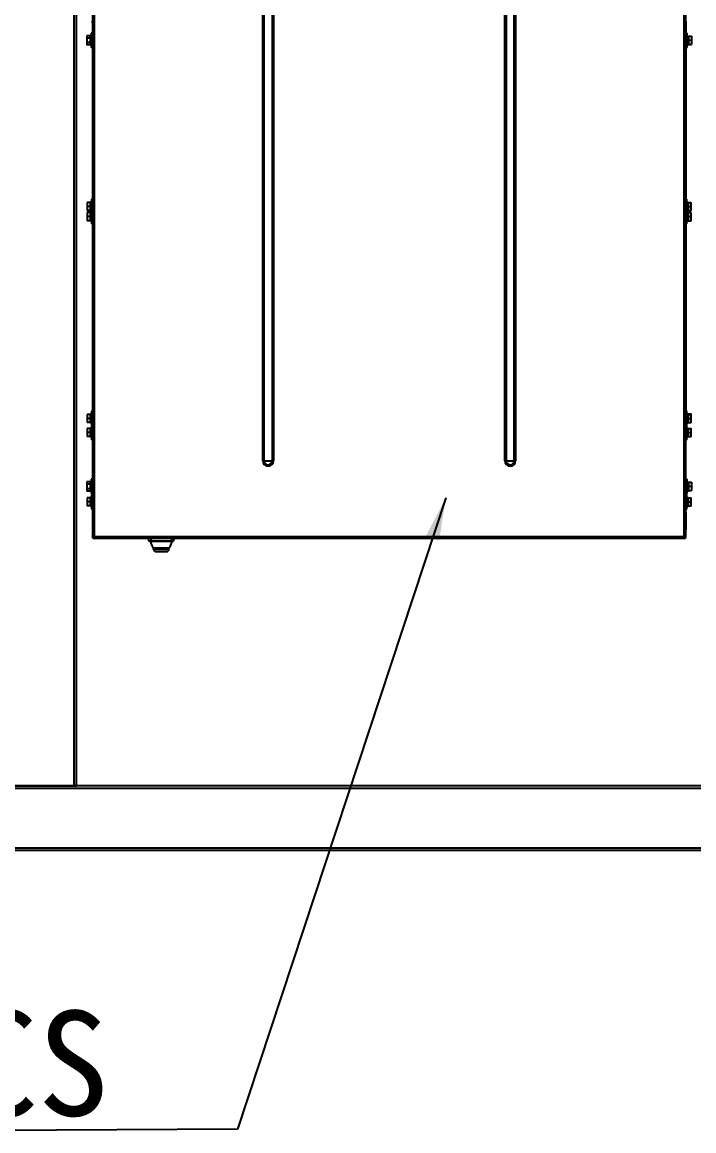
# Model space of a CAD drawing. Header units: millimetres. Extents: x 32496 to 166256, y 3504 to 23939.
# Drawn here: x 47864 to 48697, y 19385 to 20758 of the extents above; entities that cross this region are included whole.
import ezdxf

# ---------------------------------------------------------------- set-up
doc = ezdxf.new("R2010")
doc.units = ezdxf.units.MM
doc.layers.get('0').update_dxf_attribs({"lineweight": 35})
for name, color, linetype in [('2401-01144-S-M6-16HWM_1_0', 7, 'Continuous'), ('4215-19366_1_1_0', 7, 'Continuous'), ('4215-19374_1_1_0', 7, 'Continuous'), ('4215-23304_2_1_1_0', 7, 'Continuous'), ('FG-S100X100-2232_0', 7, 'Continuous'), ('PRT0001_1_1_1_1_1_1_0', 7, 'Continuous'), ('PRT0007_1_1_1_1_1_1_0', 7, 'Continuous'), ('PRT0023_1_1_1_1_1_1_0', 7, 'Continuous'), ('S04S0230_0', 7, 'Continuous')]:
    doc.layers.add(name, color=color, linetype=linetype)
doc.layers.add('标注', color=5, linetype='Continuous', lineweight=18)
doc.styles.add('txtstyle_200', font='')
doc.styles.add('仿宋', font='simfang.ttf', dxfattribs={"width": 0.8})
doc.styles.get('txtstyle_200').set_extended_font_data('宋体')
doc.dimstyles.new('12倍', dxfattribs={"dimscale": 21, "dimtxt": 3.5, "dimasz": 2.5, "dimexe": 1.5, "dimexo": 0, "dimgap": 1, "dimtad": 1, "dimtoh": 1, "dimdsep": 46, "dimtxsty": '仿宋', "dimcen": 2.5, "dimdle": 5, "dimclrd": 4, "dimclre": 4, "dimclrt": 3, "dimadec": 0, "dimazin": 0, "dimtfac": 1, "dimtmove": 0, "dimatfit": 3, "dimfxl": 1, "dimtolj": 1, "dimarcsym": 0})

msp = doc.modelspace()

# ---------------------------------------------------------------- linework, layer by layer
at = {"layer": '2401-01144-S-M6-16HWM_1_0', "color": 7, "linetype": 'Continuous'}
for p, q in [((47951.94, 20758.388), (47950.34, 20758.388)), ((48686.34, 20758.388), (48687.94, 20758.388)), ((47944.44, 20741.362), (47944.739, 20741.661)), ((47944.44, 20741.362), (47944.44, 20730.415)), ((47944.739, 20741.661), (47944.74, 20741.662)), ((47948.14, 20741.662), (47944.74, 20741.662)), ((47948.14, 20738.774), (47944.74, 20738.774)), ((47948.14, 20733.001), (47944.74, 20733.001)), ((47948.44, 20741.362), (47948.14, 20741.662)), ((47948.44, 20741.362), (47948.44, 20730.415)), ((47950.04, 20741.238), (47948.44, 20741.238)), ((47951.64, 20744.888), (47950.04, 20744.888)), ((47950.04, 20744.888), (47950.04, 20726.888)), ((48686.64, 20744.888), (48688.24, 20744.888)), ((48688.24, 20726.888), (48688.24, 20744.888)), ((48688.24, 20741.238), (48689.84, 20741.238)), ((48689.84, 20741.238), (48689.84, 20730.538)), ((48690.14, 20740.929), (48693.54, 20740.929)), ((48690.14, 20735.972), (48693.54, 20735.972)), ((48693.84, 20740.92), (48693.84, 20730.856)), ((47944.44, 20730.415), (47944.74, 20730.115)), ((47948.14, 20730.115), (47944.74, 20730.115)), ((47948.44, 20730.415), (47948.14, 20730.115)), ((47950.04, 20730.538), (47948.44, 20730.538)), ((47951.64, 20726.888), (47950.04, 20726.888)), ((48686.64, 20726.888), (48688.24, 20726.888)), ((48688.24, 20730.538), (48689.84, 20730.538)), ((48690.14, 20730.93), (48693.54, 20730.93)), ((48690.14, 20730.847), (48693.54, 20730.847)), ((47951.94, 20538.888), (47950.34, 20538.888)), ((47950.34, 20538.888), (47950.34, 20526.388)), ((48686.34, 20538.888), (48687.94, 20538.888)), ((48687.94, 20526.388), (48687.94, 20538.888)), ((47944.74, 20534.908), (47944.74, 20524.869)), ((47948.44, 20534.914), (47945.04, 20534.914)), ((47948.44, 20529.939), (47945.04, 20529.939)), ((47950.34, 20535.238), (47948.74, 20535.238)), ((47948.74, 20535.238), (47948.74, 20524.538)), ((47951.94, 20526.388), (47950.34, 20526.388)), ((47950.34, 20526.388), (47950.34, 20508.388)), ((48686.34, 20526.388), (48687.94, 20526.388)), ((48687.94, 20535.238), (48689.54, 20535.238)), ((48687.94, 20508.388), (48687.94, 20526.388)), ((48689.54, 20535.238), (48689.54, 20524.538)), ((48689.54, 20534.888), (48693.54, 20534.888)), ((48689.84, 20529.888), (48693.24, 20529.888)), ((48693.54, 20524.888), (48693.54, 20534.888)), ((47944.74, 20522.408), (47944.74, 20512.369)), ((47948.44, 20524.914), (47945.04, 20524.914)), ((47948.44, 20524.863), (47945.04, 20524.863)), ((47948.44, 20522.414), (47945.04, 20522.414)), ((47948.44, 20517.439), (47945.04, 20517.439)), ((47948.44, 20512.414), (47945.04, 20512.414)), ((47948.44, 20512.363), (47945.04, 20512.363)), ((47950.34, 20524.538), (47948.74, 20524.538)), ((47950.34, 20522.738), (47948.74, 20522.738)), ((47948.74, 20522.738), (47948.74, 20512.038)), ((47950.34, 20512.038), (47948.74, 20512.038)), ((48687.94, 20524.538), (48689.54, 20524.538)), ((48687.94, 20522.738), (48689.54, 20522.738)), ((48687.94, 20512.038), (48689.54, 20512.038)), ((48689.54, 20524.888), (48693.54, 20524.888)), ((48689.54, 20522.738), (48689.54, 20512.038)), ((48689.54, 20522.388), (48693.54, 20522.388)), ((48689.54, 20512.388), (48693.54, 20512.388)), ((48689.84, 20517.388), (48693.24, 20517.388)), ((48693.54, 20512.388), (48693.54, 20522.388)), ((47951.94, 20508.388), (47950.34, 20508.388)), ((48686.34, 20508.388), (48687.94, 20508.388)), ((47944.74, 20272.408), (47944.74, 20262.369)), ((47948.44, 20272.414), (47945.04, 20272.414)), ((47948.44, 20267.439), (47945.04, 20267.439)), ((47950.34, 20272.738), (47948.74, 20272.738)), ((47948.74, 20272.738), (47948.74, 20262.038)), ((47951.94, 20276.388), (47950.34, 20276.388)), ((47950.34, 20276.388), (47950.34, 20258.388)), ((48686.34, 20276.888), (48687.94, 20276.888)), ((48686.34, 20276.388), (48687.94, 20276.388)), ((48687.94, 20276.388), (48687.94, 20276.888)), ((48687.94, 20258.388), (48687.94, 20276.388)), ((48687.94, 20273.238), (48689.54, 20273.238)), ((48687.94, 20272.738), (48689.54, 20272.738)), ((48689.54, 20273.238), (48689.54, 20272.738)), ((48689.54, 20272.888), (48693.54, 20272.888)), ((48689.54, 20272.738), (48689.54, 20262.038)), ((48689.54, 20272.388), (48693.54, 20272.388)), ((48689.84, 20267.388), (48693.24, 20267.388)), ((48693.54, 20272.388), (48693.54, 20272.888)), ((48693.54, 20262.388), (48693.54, 20272.388)), ((47944.74, 20254.908), (47944.74, 20244.869)), ((47948.44, 20262.414), (47945.04, 20262.414)), ((47948.44, 20262.363), (47945.04, 20262.363)), ((47948.44, 20254.914), (47945.04, 20254.914)), ((47950.34, 20262.038), (47948.74, 20262.038)), ((47950.34, 20255.238), (47948.74, 20255.238)), ((47948.74, 20255.238), (47948.74, 20244.538)), ((47950.34, 20258.389), (47950.34, 20240.888)), ((47951.94, 20258.388), (47950.34, 20258.388)), ((48686.34, 20258.388), (48687.94, 20258.388)), ((48687.94, 20262.038), (48689.54, 20262.038)), ((48687.94, 20240.888), (48687.94, 20258.388)), ((48687.94, 20255.238), (48689.54, 20255.238)), ((48689.54, 20262.388), (48693.54, 20262.388)), ((48689.54, 20255.238), (48689.54, 20244.538)), ((48689.54, 20254.888), (48693.54, 20254.888)), ((48693.54, 20244.888), (48693.54, 20254.888)), ((47948.44, 20249.939), (47945.04, 20249.939)), ((47948.44, 20244.914), (47945.04, 20244.914)), ((47948.44, 20244.863), (47945.04, 20244.863)), ((47950.34, 20244.538), (47948.74, 20244.538)), ((47951.94, 20240.888), (47950.34, 20240.888)), ((48686.34, 20240.888), (48687.94, 20240.888)), ((48687.94, 20244.538), (48689.54, 20244.538)), ((48689.54, 20244.888), (48693.54, 20244.888)), ((48689.84, 20249.888), (48693.24, 20249.888)), ((47944.44, 20188.612), (47944.739, 20188.911)), ((47944.44, 20188.612), (47944.44, 20177.665)), ((47944.739, 20188.911), (47944.74, 20188.912)), ((47948.14, 20188.912), (47944.74, 20188.912)), ((47948.14, 20186.024), (47944.74, 20186.024)), ((47948.44, 20188.612), (47948.14, 20188.912)), ((47948.44, 20188.612), (47948.44, 20177.665)), ((47950.04, 20188.488), (47948.44, 20188.488)), ((47951.64, 20192.138), (47950.04, 20192.138)), ((47950.04, 20192.138), (47950.04, 20174.138)), ((48686.64, 20192.138), (48688.24, 20192.138)), ((48688.24, 20174.138), (48688.24, 20192.138)), ((48688.24, 20188.488), (48689.84, 20188.488)), ((48689.84, 20188.488), (48689.84, 20177.788)), ((48690.14, 20188.179), (48693.54, 20188.179)), ((48690.14, 20183.222), (48693.54, 20183.222)), ((48693.84, 20188.17), (48693.84, 20178.106)), ((47944.44, 20177.665), (47944.74, 20177.365)), ((47948.14, 20180.251), (47944.74, 20180.251)), ((47948.14, 20177.365), (47944.74, 20177.365)), ((47944.74, 20168.908), (47944.74, 20158.869)), ((47948.44, 20168.914), (47945.04, 20168.914)), ((47948.44, 20177.665), (47948.14, 20177.365)), ((47950.04, 20177.788), (47948.44, 20177.788)), ((47950.34, 20169.238), (47948.74, 20169.238)), ((47948.74, 20169.238), (47948.74, 20158.538)), ((47951.64, 20174.138), (47950.04, 20174.138)), ((47951.94, 20172.888), (47950.34, 20172.888)), ((47950.34, 20172.888), (47950.34, 20154.888)), ((48686.34, 20172.888), (48687.94, 20172.888)), ((48686.64, 20174.138), (48688.24, 20174.138)), ((48687.94, 20154.888), (48687.94, 20172.888)), ((48687.94, 20169.238), (48689.54, 20169.238)), ((48688.24, 20177.788), (48689.84, 20177.788)), ((48689.54, 20169.238), (48689.54, 20158.538)), ((48689.54, 20168.888), (48693.54, 20168.888)), ((48690.14, 20178.18), (48693.54, 20178.18)), ((48690.14, 20178.097), (48693.54, 20178.097)), ((48693.54, 20158.888), (48693.54, 20168.888)), ((47948.44, 20163.939), (47945.04, 20163.939)), ((47948.44, 20158.914), (47945.04, 20158.914)), ((47948.44, 20158.863), (47945.04, 20158.863)), ((47950.34, 20158.538), (47948.74, 20158.538)), ((47951.94, 20154.888), (47950.34, 20154.888)), ((48686.34, 20154.888), (48687.94, 20154.888)), ((48687.94, 20158.538), (48689.54, 20158.538)), ((48689.54, 20158.888), (48693.54, 20158.888)), ((48689.84, 20163.888), (48693.24, 20163.888))]:
    msp.add_line(p, q, dxfattribs=at)
for centre, radius, start, end in [((47947.198, 20739.088), 3.556, 140.502617, 140.868127), ((47945.681, 20739.087), 3.557, 39.131866, 39.49683), ((47947.198, 20186.338), 3.556, 140.502617, 140.868127), ((47945.681, 20186.337), 3.557, 39.131867, 39.49683)]:
    msp.add_arc(centre, radius, start, end, dxfattribs=at)
for points, knots in [([(47944.44, 20739.104), (47944.463, 20739.076), (47944.558, 20738.962), (47944.66, 20738.854), (47944.74, 20738.774)], [0, 0, 0, 0, 0.24456004, 1, 1, 1, 1]), ([(47944.74, 20733.001), (47944.713, 20732.974), (47944.609, 20732.868), (47944.51, 20732.757), (47944.44, 20732.671)], [0, 0, 0, 0, 0.25535475, 1, 1, 1, 1]), ([(47944.74, 20741.662), (47944.714, 20741.636), (47944.616, 20741.535), (47944.521, 20741.43), (47944.454, 20741.349)], [0, 0, 0, 0, 0.25503929, 1, 1, 1, 1]), ([(47948.14, 20741.662), (47948.165, 20741.636), (47948.264, 20741.535), (47948.359, 20741.43), (47948.425, 20741.349)], [0, 0, 0, 0, 0.25503884, 1, 1, 1, 1]), ([(47948.44, 20739.104), (47948.417, 20739.076), (47948.321, 20738.962), (47948.219, 20738.854), (47948.14, 20738.774)], [0, 0, 0, 0, 0.24456005, 1, 1, 1, 1]), ([(47948.14, 20733.001), (47948.167, 20732.974), (47948.271, 20732.868), (47948.37, 20732.757), (47948.44, 20732.671)], [0, 0, 0, 0, 0.25535394, 1, 1, 1, 1]), ([(48690.14, 20740.929), (48690.113, 20740.929), (48690.013, 20740.926), (48689.913, 20740.923), (48689.84, 20740.92)], [0, 0, 0, 0, 0.26550087, 1, 1, 1, 1]), ([(48689.84, 20740.363), (48689.863, 20740.411), (48689.956, 20740.603), (48690.059, 20740.791), (48690.14, 20740.929)], [0, 0, 0, 0, 0.24910136, 1, 1, 1, 1]), ([(48690.14, 20735.972), (48690.113, 20736.018), (48690.007, 20736.204), (48689.908, 20736.394), (48689.84, 20736.538)], [0, 0, 0, 0, 0.25093195, 1, 1, 1, 1]), ([(48689.84, 20735.396), (48689.863, 20735.445), (48689.956, 20735.64), (48690.059, 20735.831), (48690.14, 20735.972)], [0, 0, 0, 0, 0.24921086, 1, 1, 1, 1]), ([(48690.14, 20730.93), (48690.113, 20730.978), (48690.007, 20731.167), (48689.908, 20731.36), (48689.84, 20731.507)], [0, 0, 0, 0, 0.2508241, 1, 1, 1, 1]), ([(48693.54, 20740.929), (48693.566, 20740.929), (48693.666, 20740.926), (48693.766, 20740.923), (48693.84, 20740.92)], [0, 0, 0, 0, 0.26550234, 1, 1, 1, 1]), ([(48693.84, 20740.363), (48693.817, 20740.411), (48693.723, 20740.603), (48693.621, 20740.791), (48693.54, 20740.929)], [0, 0, 0, 0, 0.24910103, 1, 1, 1, 1]), ([(48693.54, 20735.972), (48693.567, 20736.018), (48693.673, 20736.204), (48693.771, 20736.394), (48693.84, 20736.538)], [0, 0, 0, 0, 0.25093247, 1, 1, 1, 1]), ([(48693.84, 20735.396), (48693.817, 20735.445), (48693.723, 20735.64), (48693.621, 20735.831), (48693.54, 20735.972)], [0, 0, 0, 0, 0.24921052, 1, 1, 1, 1]), ([(48693.54, 20730.93), (48693.567, 20730.978), (48693.673, 20731.167), (48693.771, 20731.36), (48693.84, 20731.507)], [0, 0, 0, 0, 0.25082461, 1, 1, 1, 1]), ([(47944.44, 20730.445), (47944.463, 20730.416), (47944.558, 20730.303), (47944.66, 20730.194), (47944.739, 20730.115)], [0, 0, 0, 0, 0.24456156, 1, 1, 1, 1]), ([(47948.44, 20730.445), (47948.417, 20730.416), (47948.321, 20730.303), (47948.219, 20730.194), (47948.14, 20730.115)], [0, 0, 0, 0, 0.24456158, 1, 1, 1, 1]), ([(48689.84, 20730.921), (48689.863, 20730.922), (48689.963, 20730.925), (48690.063, 20730.928), (48690.14, 20730.93)], [0, 0, 0, 0, 0.2337023, 1, 1, 1, 1]), ([(48690.14, 20730.847), (48690.113, 20730.848), (48690.013, 20730.851), (48689.913, 20730.854), (48689.84, 20730.856)], [0, 0, 0, 0, 0.26550087, 1, 1, 1, 1]), ([(48693.84, 20730.921), (48693.816, 20730.922), (48693.716, 20730.925), (48693.616, 20730.928), (48693.54, 20730.93)], [0, 0, 0, 0, 0.23370306, 1, 1, 1, 1]), ([(48693.54, 20730.847), (48693.566, 20730.848), (48693.666, 20730.851), (48693.766, 20730.854), (48693.84, 20730.856)], [0, 0, 0, 0, 0.26550234, 1, 1, 1, 1]), ([(47944.74, 20534.908), (47944.763, 20534.908), (47944.863, 20534.91), (47944.963, 20534.912), (47945.04, 20534.914)], [0, 0, 0, 0, 0.2336903, 1, 1, 1, 1]), ([(47945.04, 20534.914), (47945.013, 20534.867), (47944.907, 20534.681), (47944.808, 20534.49), (47944.74, 20534.345)], [0, 0, 0, 0, 0.25091089, 1, 1, 1, 1]), ([(47944.74, 20530.508), (47944.763, 20530.46), (47944.856, 20530.267), (47944.959, 20530.079), (47945.04, 20529.939)], [0, 0, 0, 0, 0.24912294, 1, 1, 1, 1]), ([(47945.04, 20529.939), (47945.013, 20529.892), (47944.907, 20529.704), (47944.808, 20529.512), (47944.74, 20529.365)], [0, 0, 0, 0, 0.25084475, 1, 1, 1, 1]), ([(47944.74, 20525.488), (47944.763, 20525.44), (47944.856, 20525.245), (47944.959, 20525.055), (47945.04, 20524.914)], [0, 0, 0, 0, 0.24919008, 1, 1, 1, 1]), ([(47948.74, 20534.908), (47948.716, 20534.908), (47948.616, 20534.91), (47948.516, 20534.912), (47948.44, 20534.914)], [0, 0, 0, 0, 0.23368954, 1, 1, 1, 1]), ([(47948.44, 20534.914), (47948.467, 20534.867), (47948.573, 20534.681), (47948.671, 20534.49), (47948.74, 20534.345)], [0, 0, 0, 0, 0.25091037, 1, 1, 1, 1]), ([(47948.74, 20530.508), (47948.717, 20530.46), (47948.623, 20530.267), (47948.521, 20530.079), (47948.44, 20529.939)], [0, 0, 0, 0, 0.24912327, 1, 1, 1, 1]), ([(47948.44, 20529.939), (47948.467, 20529.892), (47948.573, 20529.704), (47948.671, 20529.512), (47948.74, 20529.365)], [0, 0, 0, 0, 0.25084424, 1, 1, 1, 1]), ([(47948.74, 20525.488), (47948.717, 20525.44), (47948.623, 20525.245), (47948.521, 20525.055), (47948.44, 20524.914)], [0, 0, 0, 0, 0.24919042, 1, 1, 1, 1]), ([(48689.54, 20534.317), (48689.563, 20534.365), (48689.656, 20534.559), (48689.759, 20534.748), (48689.84, 20534.888)], [0, 0, 0, 0, 0.24915729, 1, 1, 1, 1]), ([(48689.84, 20529.888), (48689.813, 20529.935), (48689.707, 20530.122), (48689.608, 20530.314), (48689.54, 20530.46)], [0, 0, 0, 0, 0.25087687, 1, 1, 1, 1]), ([(48689.54, 20529.317), (48689.563, 20529.365), (48689.656, 20529.559), (48689.759, 20529.748), (48689.84, 20529.888)], [0, 0, 0, 0, 0.24915729, 1, 1, 1, 1]), ([(48689.84, 20524.888), (48689.813, 20524.935), (48689.707, 20525.122), (48689.608, 20525.314), (48689.54, 20525.46)], [0, 0, 0, 0, 0.25087687, 1, 1, 1, 1]), ([(48693.54, 20534.317), (48693.517, 20534.365), (48693.423, 20534.559), (48693.321, 20534.748), (48693.24, 20534.888)], [0, 0, 0, 0, 0.24915695, 1, 1, 1, 1]), ([(48693.24, 20529.888), (48693.267, 20529.935), (48693.373, 20530.122), (48693.471, 20530.314), (48693.54, 20530.46)], [0, 0, 0, 0, 0.25087739, 1, 1, 1, 1]), ([(48693.54, 20529.317), (48693.517, 20529.365), (48693.423, 20529.559), (48693.321, 20529.748), (48693.24, 20529.888)], [0, 0, 0, 0, 0.24915695, 1, 1, 1, 1]), ([(48693.24, 20524.888), (48693.267, 20524.935), (48693.373, 20525.122), (48693.471, 20525.314), (48693.54, 20525.46)], [0, 0, 0, 0, 0.25087739, 1, 1, 1, 1]), ([(47945.04, 20524.914), (47945.013, 20524.914), (47944.913, 20524.912), (47944.813, 20524.91), (47944.74, 20524.908)], [0, 0, 0, 0, 0.26551394, 1, 1, 1, 1]), ([(47944.74, 20524.869), (47944.763, 20524.868), (47944.863, 20524.866), (47944.963, 20524.864), (47945.04, 20524.863)], [0, 0, 0, 0, 0.2336903, 1, 1, 1, 1]), ([(47944.74, 20522.408), (47944.763, 20522.408), (47944.863, 20522.41), (47944.963, 20522.412), (47945.04, 20522.414)], [0, 0, 0, 0, 0.2336903, 1, 1, 1, 1]), ([(47945.04, 20522.414), (47945.013, 20522.367), (47944.907, 20522.181), (47944.808, 20521.99), (47944.74, 20521.845)], [0, 0, 0, 0, 0.25091089, 1, 1, 1, 1]), ([(47944.74, 20518.008), (47944.763, 20517.96), (47944.856, 20517.767), (47944.959, 20517.579), (47945.04, 20517.439)], [0, 0, 0, 0, 0.24912294, 1, 1, 1, 1]), ([(47945.04, 20517.439), (47945.013, 20517.392), (47944.907, 20517.204), (47944.808, 20517.012), (47944.74, 20516.865)], [0, 0, 0, 0, 0.25084475, 1, 1, 1, 1]), ([(47944.74, 20512.988), (47944.763, 20512.94), (47944.856, 20512.745), (47944.959, 20512.555), (47945.04, 20512.414)], [0, 0, 0, 0, 0.24919008, 1, 1, 1, 1]), ([(47945.04, 20512.414), (47945.013, 20512.414), (47944.913, 20512.412), (47944.813, 20512.41), (47944.74, 20512.408)], [0, 0, 0, 0, 0.26551394, 1, 1, 1, 1]), ([(47944.74, 20512.369), (47944.763, 20512.368), (47944.863, 20512.366), (47944.963, 20512.364), (47945.04, 20512.363)], [0, 0, 0, 0, 0.2336903, 1, 1, 1, 1]), ([(47948.44, 20524.914), (47948.466, 20524.914), (47948.566, 20524.912), (47948.666, 20524.91), (47948.74, 20524.908)], [0, 0, 0, 0, 0.26551247, 1, 1, 1, 1]), ([(47948.74, 20524.869), (47948.716, 20524.868), (47948.616, 20524.866), (47948.516, 20524.864), (47948.44, 20524.863)], [0, 0, 0, 0, 0.23368954, 1, 1, 1, 1]), ([(47948.74, 20522.408), (47948.716, 20522.408), (47948.616, 20522.41), (47948.516, 20522.412), (47948.44, 20522.414)], [0, 0, 0, 0, 0.23368954, 1, 1, 1, 1]), ([(47948.44, 20522.414), (47948.467, 20522.367), (47948.573, 20522.181), (47948.671, 20521.99), (47948.74, 20521.845)], [0, 0, 0, 0, 0.25091037, 1, 1, 1, 1]), ([(47948.74, 20518.008), (47948.717, 20517.96), (47948.623, 20517.767), (47948.521, 20517.579), (47948.44, 20517.439)], [0, 0, 0, 0, 0.24912327, 1, 1, 1, 1]), ([(47948.44, 20517.439), (47948.467, 20517.392), (47948.573, 20517.204), (47948.671, 20517.012), (47948.74, 20516.865)], [0, 0, 0, 0, 0.25084424, 1, 1, 1, 1]), ([(47948.74, 20512.988), (47948.717, 20512.94), (47948.623, 20512.745), (47948.521, 20512.555), (47948.44, 20512.414)], [0, 0, 0, 0, 0.24919042, 1, 1, 1, 1]), ([(47948.44, 20512.414), (47948.466, 20512.414), (47948.566, 20512.412), (47948.666, 20512.41), (47948.74, 20512.408)], [0, 0, 0, 0, 0.26551247, 1, 1, 1, 1]), ([(47948.74, 20512.369), (47948.716, 20512.368), (47948.616, 20512.366), (47948.516, 20512.364), (47948.44, 20512.363)], [0, 0, 0, 0, 0.23368954, 1, 1, 1, 1]), ([(48689.54, 20521.817), (48689.563, 20521.865), (48689.656, 20522.059), (48689.759, 20522.248), (48689.84, 20522.388)], [0, 0, 0, 0, 0.24915729, 1, 1, 1, 1]), ([(48689.84, 20517.388), (48689.813, 20517.435), (48689.707, 20517.622), (48689.608, 20517.814), (48689.54, 20517.96)], [0, 0, 0, 0, 0.25087687, 1, 1, 1, 1]), ([(48689.54, 20516.817), (48689.563, 20516.865), (48689.656, 20517.059), (48689.759, 20517.248), (48689.84, 20517.388)], [0, 0, 0, 0, 0.24915729, 1, 1, 1, 1]), ([(48689.84, 20512.388), (48689.813, 20512.435), (48689.707, 20512.622), (48689.608, 20512.814), (48689.54, 20512.96)], [0, 0, 0, 0, 0.25087687, 1, 1, 1, 1]), ([(48693.54, 20521.817), (48693.517, 20521.865), (48693.423, 20522.059), (48693.321, 20522.248), (48693.24, 20522.388)], [0, 0, 0, 0, 0.24915695, 1, 1, 1, 1]), ([(48693.24, 20517.388), (48693.267, 20517.435), (48693.373, 20517.622), (48693.471, 20517.814), (48693.54, 20517.96)], [0, 0, 0, 0, 0.25087739, 1, 1, 1, 1]), ([(48693.54, 20516.817), (48693.517, 20516.865), (48693.423, 20517.059), (48693.321, 20517.248), (48693.24, 20517.388)], [0, 0, 0, 0, 0.24915695, 1, 1, 1, 1]), ([(48693.24, 20512.388), (48693.267, 20512.435), (48693.373, 20512.622), (48693.471, 20512.814), (48693.54, 20512.96)], [0, 0, 0, 0, 0.25087739, 1, 1, 1, 1]), ([(47944.74, 20272.408), (47944.763, 20272.408), (47944.863, 20272.41), (47944.963, 20272.412), (47945.04, 20272.414)], [0, 0, 0, 0, 0.2336903, 1, 1, 1, 1]), ([(47945.04, 20272.414), (47945.013, 20272.367), (47944.907, 20272.181), (47944.808, 20271.99), (47944.74, 20271.845)], [0, 0, 0, 0, 0.25091089, 1, 1, 1, 1]), ([(47944.74, 20268.008), (47944.763, 20267.96), (47944.856, 20267.767), (47944.959, 20267.579), (47945.04, 20267.439)], [0, 0, 0, 0, 0.24912294, 1, 1, 1, 1]), ([(47945.04, 20267.439), (47945.013, 20267.392), (47944.907, 20267.204), (47944.808, 20267.012), (47944.74, 20266.865)], [0, 0, 0, 0, 0.25084475, 1, 1, 1, 1]), ([(47948.74, 20272.408), (47948.716, 20272.408), (47948.616, 20272.41), (47948.516, 20272.412), (47948.44, 20272.414)], [0, 0, 0, 0, 0.23368954, 1, 1, 1, 1]), ([(47948.44, 20272.414), (47948.467, 20272.367), (47948.573, 20272.181), (47948.671, 20271.99), (47948.74, 20271.845)], [0, 0, 0, 0, 0.25091037, 1, 1, 1, 1]), ([(47948.74, 20268.008), (47948.717, 20267.96), (47948.623, 20267.767), (47948.521, 20267.579), (47948.44, 20267.439)], [0, 0, 0, 0, 0.24912327, 1, 1, 1, 1]), ([(47948.44, 20267.439), (47948.467, 20267.392), (47948.573, 20267.204), (47948.671, 20267.012), (47948.74, 20266.865)], [0, 0, 0, 0, 0.25084424, 1, 1, 1, 1]), ([(48689.54, 20271.817), (48689.563, 20271.865), (48689.656, 20272.059), (48689.759, 20272.248), (48689.84, 20272.388)], [0, 0, 0, 0, 0.24915729, 1, 1, 1, 1]), ([(48689.84, 20267.388), (48689.813, 20267.435), (48689.707, 20267.622), (48689.608, 20267.814), (48689.54, 20267.96)], [0, 0, 0, 0, 0.25087687, 1, 1, 1, 1]), ([(48689.54, 20266.817), (48689.563, 20266.865), (48689.656, 20267.059), (48689.759, 20267.248), (48689.84, 20267.388)], [0, 0, 0, 0, 0.24915729, 1, 1, 1, 1]), ([(48689.574, 20272.388), (48689.594, 20272.431), (48689.678, 20272.6), (48689.769, 20272.765), (48689.84, 20272.888)], [0, 0, 0, 0, 0.2492687, 1, 1, 1, 1]), ([(48693.506, 20272.388), (48693.485, 20272.431), (48693.401, 20272.6), (48693.311, 20272.765), (48693.24, 20272.888)], [0, 0, 0, 0, 0.24926794, 1, 1, 1, 1]), ([(48693.54, 20271.817), (48693.517, 20271.865), (48693.423, 20272.059), (48693.321, 20272.248), (48693.24, 20272.388)], [0, 0, 0, 0, 0.24915695, 1, 1, 1, 1]), ([(48693.24, 20267.388), (48693.267, 20267.435), (48693.373, 20267.622), (48693.471, 20267.814), (48693.54, 20267.96)], [0, 0, 0, 0, 0.25087739, 1, 1, 1, 1]), ([(48693.54, 20266.817), (48693.517, 20266.865), (48693.423, 20267.059), (48693.321, 20267.248), (48693.24, 20267.388)], [0, 0, 0, 0, 0.24915695, 1, 1, 1, 1]), ([(47944.74, 20262.988), (47944.763, 20262.94), (47944.856, 20262.745), (47944.959, 20262.555), (47945.04, 20262.414)], [0, 0, 0, 0, 0.24919008, 1, 1, 1, 1]), ([(47945.04, 20262.414), (47945.013, 20262.414), (47944.913, 20262.412), (47944.813, 20262.41), (47944.74, 20262.408)], [0, 0, 0, 0, 0.26551394, 1, 1, 1, 1]), ([(47944.74, 20262.369), (47944.763, 20262.368), (47944.863, 20262.366), (47944.963, 20262.364), (47945.04, 20262.363)], [0, 0, 0, 0, 0.2336903, 1, 1, 1, 1]), ([(47944.74, 20254.908), (47944.763, 20254.908), (47944.863, 20254.91), (47944.963, 20254.912), (47945.04, 20254.914)], [0, 0, 0, 0, 0.2336903, 1, 1, 1, 1]), ([(47945.04, 20254.914), (47945.013, 20254.867), (47944.907, 20254.681), (47944.808, 20254.49), (47944.74, 20254.345)], [0, 0, 0, 0, 0.25091089, 1, 1, 1, 1]), ([(47944.74, 20250.508), (47944.763, 20250.46), (47944.856, 20250.267), (47944.959, 20250.079), (47945.04, 20249.939)], [0, 0, 0, 0, 0.24912294, 1, 1, 1, 1]), ([(47948.74, 20262.988), (47948.717, 20262.94), (47948.623, 20262.745), (47948.521, 20262.555), (47948.44, 20262.414)], [0, 0, 0, 0, 0.24919042, 1, 1, 1, 1]), ([(47948.44, 20262.414), (47948.466, 20262.414), (47948.566, 20262.412), (47948.666, 20262.41), (47948.74, 20262.408)], [0, 0, 0, 0, 0.26551247, 1, 1, 1, 1]), ([(47948.74, 20262.369), (47948.716, 20262.368), (47948.616, 20262.366), (47948.516, 20262.364), (47948.44, 20262.363)], [0, 0, 0, 0, 0.23368954, 1, 1, 1, 1]), ([(47948.74, 20254.908), (47948.716, 20254.908), (47948.616, 20254.91), (47948.516, 20254.912), (47948.44, 20254.914)], [0, 0, 0, 0, 0.23368954, 1, 1, 1, 1]), ([(47948.44, 20254.914), (47948.467, 20254.867), (47948.573, 20254.681), (47948.671, 20254.49), (47948.74, 20254.345)], [0, 0, 0, 0, 0.25091037, 1, 1, 1, 1]), ([(47948.74, 20250.508), (47948.717, 20250.46), (47948.623, 20250.267), (47948.521, 20250.079), (47948.44, 20249.939)], [0, 0, 0, 0, 0.24912327, 1, 1, 1, 1]), ([(48689.84, 20262.388), (48689.813, 20262.435), (48689.707, 20262.622), (48689.608, 20262.814), (48689.54, 20262.96)], [0, 0, 0, 0, 0.25087687, 1, 1, 1, 1]), ([(48689.54, 20254.317), (48689.563, 20254.365), (48689.656, 20254.559), (48689.759, 20254.748), (48689.84, 20254.888)], [0, 0, 0, 0, 0.24915729, 1, 1, 1, 1]), ([(48689.84, 20249.888), (48689.813, 20249.935), (48689.707, 20250.122), (48689.608, 20250.314), (48689.54, 20250.46)], [0, 0, 0, 0, 0.25087687, 1, 1, 1, 1]), ([(48693.24, 20262.388), (48693.267, 20262.435), (48693.373, 20262.622), (48693.471, 20262.814), (48693.54, 20262.96)], [0, 0, 0, 0, 0.25087739, 1, 1, 1, 1]), ([(48693.54, 20254.317), (48693.517, 20254.365), (48693.423, 20254.559), (48693.321, 20254.748), (48693.24, 20254.888)], [0, 0, 0, 0, 0.24915695, 1, 1, 1, 1]), ([(48693.24, 20249.888), (48693.267, 20249.935), (48693.373, 20250.122), (48693.471, 20250.314), (48693.54, 20250.46)], [0, 0, 0, 0, 0.25087739, 1, 1, 1, 1]), ([(47945.04, 20249.939), (47945.013, 20249.892), (47944.907, 20249.704), (47944.808, 20249.512), (47944.74, 20249.365)], [0, 0, 0, 0, 0.25084475, 1, 1, 1, 1]), ([(47944.74, 20245.488), (47944.763, 20245.44), (47944.856, 20245.245), (47944.959, 20245.055), (47945.04, 20244.914)], [0, 0, 0, 0, 0.24919008, 1, 1, 1, 1]), ([(47945.04, 20244.914), (47945.013, 20244.914), (47944.913, 20244.912), (47944.813, 20244.91), (47944.74, 20244.908)], [0, 0, 0, 0, 0.26551394, 1, 1, 1, 1]), ([(47944.74, 20244.869), (47944.763, 20244.868), (47944.863, 20244.866), (47944.963, 20244.864), (47945.04, 20244.863)], [0, 0, 0, 0, 0.2336903, 1, 1, 1, 1]), ([(47948.44, 20249.939), (47948.467, 20249.892), (47948.573, 20249.704), (47948.671, 20249.512), (47948.74, 20249.365)], [0, 0, 0, 0, 0.25084424, 1, 1, 1, 1]), ([(47948.74, 20245.488), (47948.717, 20245.44), (47948.623, 20245.245), (47948.521, 20245.055), (47948.44, 20244.914)], [0, 0, 0, 0, 0.24919042, 1, 1, 1, 1]), ([(47948.44, 20244.914), (47948.466, 20244.914), (47948.566, 20244.912), (47948.666, 20244.91), (47948.74, 20244.908)], [0, 0, 0, 0, 0.26551247, 1, 1, 1, 1]), ([(47948.74, 20244.869), (47948.716, 20244.868), (47948.616, 20244.866), (47948.516, 20244.864), (47948.44, 20244.863)], [0, 0, 0, 0, 0.23368954, 1, 1, 1, 1]), ([(48689.54, 20249.317), (48689.563, 20249.365), (48689.656, 20249.559), (48689.759, 20249.748), (48689.84, 20249.888)], [0, 0, 0, 0, 0.24915729, 1, 1, 1, 1]), ([(48689.84, 20244.888), (48689.813, 20244.935), (48689.707, 20245.122), (48689.608, 20245.314), (48689.54, 20245.46)], [0, 0, 0, 0, 0.25087687, 1, 1, 1, 1]), ([(48693.54, 20249.317), (48693.517, 20249.365), (48693.423, 20249.559), (48693.321, 20249.748), (48693.24, 20249.888)], [0, 0, 0, 0, 0.24915695, 1, 1, 1, 1]), ([(48693.24, 20244.888), (48693.267, 20244.935), (48693.373, 20245.122), (48693.471, 20245.314), (48693.54, 20245.46)], [0, 0, 0, 0, 0.25087739, 1, 1, 1, 1]), ([(47944.44, 20186.354), (47944.463, 20186.326), (47944.558, 20186.212), (47944.66, 20186.104), (47944.74, 20186.024)], [0, 0, 0, 0, 0.24456004, 1, 1, 1, 1]), ([(47944.74, 20188.912), (47944.714, 20188.886), (47944.616, 20188.785), (47944.521, 20188.68), (47944.454, 20188.599)], [0, 0, 0, 0, 0.25503929, 1, 1, 1, 1]), ([(47948.14, 20188.912), (47948.165, 20188.886), (47948.264, 20188.785), (47948.359, 20188.68), (47948.425, 20188.599)], [0, 0, 0, 0, 0.25503884, 1, 1, 1, 1]), ([(47948.44, 20186.354), (47948.417, 20186.326), (47948.321, 20186.212), (47948.219, 20186.104), (47948.14, 20186.024)], [0, 0, 0, 0, 0.24456005, 1, 1, 1, 1]), ([(48690.14, 20188.179), (48690.113, 20188.179), (48690.013, 20188.176), (48689.913, 20188.173), (48689.84, 20188.17)], [0, 0, 0, 0, 0.26550087, 1, 1, 1, 1]), ([(48689.84, 20187.613), (48689.863, 20187.661), (48689.956, 20187.853), (48690.059, 20188.041), (48690.14, 20188.179)], [0, 0, 0, 0, 0.24910136, 1, 1, 1, 1]), ([(48690.14, 20183.222), (48690.113, 20183.268), (48690.007, 20183.454), (48689.908, 20183.644), (48689.84, 20183.788)], [0, 0, 0, 0, 0.25093195, 1, 1, 1, 1]), ([(48689.84, 20182.646), (48689.863, 20182.695), (48689.956, 20182.89), (48690.059, 20183.081), (48690.14, 20183.222)], [0, 0, 0, 0, 0.24921086, 1, 1, 1, 1]), ([(48693.54, 20188.179), (48693.566, 20188.179), (48693.666, 20188.176), (48693.766, 20188.173), (48693.84, 20188.17)], [0, 0, 0, 0, 0.26550234, 1, 1, 1, 1]), ([(48693.84, 20187.613), (48693.817, 20187.661), (48693.723, 20187.853), (48693.621, 20188.041), (48693.54, 20188.179)], [0, 0, 0, 0, 0.24910103, 1, 1, 1, 1]), ([(48693.54, 20183.222), (48693.567, 20183.268), (48693.673, 20183.454), (48693.771, 20183.644), (48693.84, 20183.788)], [0, 0, 0, 0, 0.25093247, 1, 1, 1, 1]), ([(48693.84, 20182.646), (48693.817, 20182.695), (48693.723, 20182.89), (48693.621, 20183.081), (48693.54, 20183.222)], [0, 0, 0, 0, 0.24921052, 1, 1, 1, 1]), ([(47944.74, 20180.251), (47944.713, 20180.224), (47944.609, 20180.118), (47944.51, 20180.007), (47944.44, 20179.921)], [0, 0, 0, 0, 0.25535475, 1, 1, 1, 1]), ([(47944.44, 20177.695), (47944.463, 20177.666), (47944.558, 20177.553), (47944.66, 20177.444), (47944.739, 20177.365)], [0, 0, 0, 0, 0.24456156, 1, 1, 1, 1]), ([(47944.74, 20168.908), (47944.763, 20168.908), (47944.863, 20168.91), (47944.963, 20168.912), (47945.04, 20168.914)], [0, 0, 0, 0, 0.2336903, 1, 1, 1, 1]), ([(47945.04, 20168.914), (47945.013, 20168.867), (47944.907, 20168.681), (47944.808, 20168.49), (47944.74, 20168.345)], [0, 0, 0, 0, 0.25091089, 1, 1, 1, 1]), ([(47948.14, 20180.251), (47948.167, 20180.224), (47948.271, 20180.118), (47948.37, 20180.007), (47948.44, 20179.921)], [0, 0, 0, 0, 0.25535394, 1, 1, 1, 1]), ([(47948.44, 20177.695), (47948.417, 20177.666), (47948.321, 20177.553), (47948.219, 20177.444), (47948.14, 20177.365)], [0, 0, 0, 0, 0.24456158, 1, 1, 1, 1]), ([(47948.74, 20168.908), (47948.716, 20168.908), (47948.616, 20168.91), (47948.516, 20168.912), (47948.44, 20168.914)], [0, 0, 0, 0, 0.23368954, 1, 1, 1, 1]), ([(47948.44, 20168.914), (47948.467, 20168.867), (47948.573, 20168.681), (47948.671, 20168.49), (47948.74, 20168.345)], [0, 0, 0, 0, 0.25091037, 1, 1, 1, 1]), ([(48689.54, 20168.317), (48689.563, 20168.365), (48689.656, 20168.559), (48689.759, 20168.748), (48689.84, 20168.888)], [0, 0, 0, 0, 0.24915729, 1, 1, 1, 1]), ([(48690.14, 20178.18), (48690.113, 20178.228), (48690.007, 20178.417), (48689.908, 20178.61), (48689.84, 20178.757)], [0, 0, 0, 0, 0.2508241, 1, 1, 1, 1]), ([(48689.84, 20178.171), (48689.863, 20178.172), (48689.963, 20178.175), (48690.063, 20178.178), (48690.14, 20178.18)], [0, 0, 0, 0, 0.2337023, 1, 1, 1, 1]), ([(48690.14, 20178.097), (48690.113, 20178.098), (48690.013, 20178.101), (48689.913, 20178.104), (48689.84, 20178.106)], [0, 0, 0, 0, 0.26550087, 1, 1, 1, 1]), ([(48693.54, 20168.317), (48693.517, 20168.365), (48693.423, 20168.559), (48693.321, 20168.748), (48693.24, 20168.888)], [0, 0, 0, 0, 0.24915695, 1, 1, 1, 1]), ([(48693.54, 20178.18), (48693.567, 20178.228), (48693.673, 20178.417), (48693.771, 20178.61), (48693.84, 20178.757)], [0, 0, 0, 0, 0.25082461, 1, 1, 1, 1]), ([(48693.84, 20178.171), (48693.816, 20178.172), (48693.716, 20178.175), (48693.616, 20178.178), (48693.54, 20178.18)], [0, 0, 0, 0, 0.23370306, 1, 1, 1, 1]), ([(48693.54, 20178.097), (48693.566, 20178.098), (48693.666, 20178.101), (48693.766, 20178.104), (48693.84, 20178.106)], [0, 0, 0, 0, 0.26550234, 1, 1, 1, 1]), ([(47944.74, 20164.508), (47944.763, 20164.46), (47944.856, 20164.267), (47944.959, 20164.079), (47945.04, 20163.939)], [0, 0, 0, 0, 0.24912294, 1, 1, 1, 1]), ([(47945.04, 20163.939), (47945.013, 20163.892), (47944.907, 20163.704), (47944.808, 20163.512), (47944.74, 20163.365)], [0, 0, 0, 0, 0.25084475, 1, 1, 1, 1]), ([(47944.74, 20159.488), (47944.763, 20159.44), (47944.856, 20159.245), (47944.959, 20159.055), (47945.04, 20158.914)], [0, 0, 0, 0, 0.24919008, 1, 1, 1, 1]), ([(47945.04, 20158.914), (47945.013, 20158.914), (47944.913, 20158.912), (47944.813, 20158.91), (47944.74, 20158.908)], [0, 0, 0, 0, 0.26551394, 1, 1, 1, 1]), ([(47944.74, 20158.869), (47944.763, 20158.868), (47944.863, 20158.866), (47944.963, 20158.864), (47945.04, 20158.863)], [0, 0, 0, 0, 0.2336903, 1, 1, 1, 1]), ([(47948.74, 20164.508), (47948.717, 20164.46), (47948.623, 20164.267), (47948.521, 20164.079), (47948.44, 20163.939)], [0, 0, 0, 0, 0.24912327, 1, 1, 1, 1]), ([(47948.44, 20163.939), (47948.467, 20163.892), (47948.573, 20163.704), (47948.671, 20163.512), (47948.74, 20163.365)], [0, 0, 0, 0, 0.25084424, 1, 1, 1, 1]), ([(47948.74, 20159.488), (47948.717, 20159.44), (47948.623, 20159.245), (47948.521, 20159.055), (47948.44, 20158.914)], [0, 0, 0, 0, 0.24919042, 1, 1, 1, 1]), ([(47948.44, 20158.914), (47948.466, 20158.914), (47948.566, 20158.912), (47948.666, 20158.91), (47948.74, 20158.908)], [0, 0, 0, 0, 0.26551247, 1, 1, 1, 1]), ([(47948.74, 20158.869), (47948.716, 20158.868), (47948.616, 20158.866), (47948.516, 20158.864), (47948.44, 20158.863)], [0, 0, 0, 0, 0.23368954, 1, 1, 1, 1]), ([(48689.84, 20163.888), (48689.813, 20163.935), (48689.707, 20164.122), (48689.608, 20164.314), (48689.54, 20164.46)], [0, 0, 0, 0, 0.25087687, 1, 1, 1, 1]), ([(48689.54, 20163.317), (48689.563, 20163.365), (48689.656, 20163.559), (48689.759, 20163.748), (48689.84, 20163.888)], [0, 0, 0, 0, 0.24915729, 1, 1, 1, 1]), ([(48689.84, 20158.888), (48689.813, 20158.935), (48689.707, 20159.122), (48689.608, 20159.314), (48689.54, 20159.46)], [0, 0, 0, 0, 0.25087687, 1, 1, 1, 1]), ([(48693.24, 20163.888), (48693.267, 20163.935), (48693.373, 20164.122), (48693.471, 20164.314), (48693.54, 20164.46)], [0, 0, 0, 0, 0.25087739, 1, 1, 1, 1]), ([(48693.54, 20163.317), (48693.517, 20163.365), (48693.423, 20163.559), (48693.321, 20163.748), (48693.24, 20163.888)], [0, 0, 0, 0, 0.24915695, 1, 1, 1, 1]), ([(48693.24, 20158.888), (48693.267, 20158.935), (48693.373, 20159.122), (48693.471, 20159.314), (48693.54, 20159.46)], [0, 0, 0, 0, 0.25087739, 1, 1, 1, 1])]:
    msp.add_open_spline(points, degree=3, knots=knots, dxfattribs=at)
for points in [[(47944.74, 20738.774), (47944.632, 20738.558), (47944.531, 20738.338), (47944.44, 20738.115)], [(47944.44, 20733.661), (47944.531, 20733.437), (47944.632, 20733.217), (47944.74, 20733.001)], [(47948.14, 20738.774), (47948.248, 20738.558), (47948.349, 20738.338), (47948.44, 20738.115)], [(47948.44, 20733.661), (47948.349, 20733.437), (47948.248, 20733.217), (47948.14, 20733.001)], [(47944.74, 20186.024), (47944.632, 20185.808), (47944.531, 20185.588), (47944.44, 20185.365)], [(47948.14, 20186.024), (47948.248, 20185.808), (47948.349, 20185.588), (47948.44, 20185.365)], [(47944.44, 20180.911), (47944.531, 20180.687), (47944.632, 20180.467), (47944.74, 20180.251)], [(47948.44, 20180.911), (47948.349, 20180.687), (47948.248, 20180.467), (47948.14, 20180.251)]]:
    msp.add_open_spline(points, degree=3, dxfattribs=at)
at = {"layer": '4215-19366_1_1_0', "color": 7, "linetype": 'Continuous'}
for p, q in [((47951.64, 20758.388), (47951.64, 20538.888)), ((48686.64, 20758.388), (48686.64, 20538.888)), ((47951.94, 20719.388), (47951.64, 20719.388)), ((48686.34, 20719.388), (48686.64, 20719.388)), ((47951.94, 20717.388), (47951.64, 20717.388)), ((48686.64, 20717.388), (48686.34, 20717.388)), ((47951.64, 20508.388), (47951.64, 20276.388)), ((48686.64, 20508.388), (48686.64, 20276.888)), ((47951.64, 20288.888), (47951.94, 20288.888)), ((48686.64, 20288.888), (48686.34, 20288.888)), ((47951.64, 20240.888), (47951.64, 20172.888)), ((48686.64, 20172.888), (48686.64, 20240.888)), ((47951.64, 20154.888), (47951.64, 20153.888)), ((48686.64, 20153.888), (48686.64, 20154.888)), ((47951.94, 20153.888), (47951.64, 20153.888)), ((48686.64, 20153.888), (48686.34, 20153.888))]:
    msp.add_line(p, q, dxfattribs=at)
at = {"layer": '4215-19374_1_1_0', "color": 7, "linetype": 'Continuous'}
for p, q in [((47951.64, 20150.888), (47951.94, 20150.888)), ((47951.64, 20150.888), (47951.64, 20129.888)), ((48686.34, 20150.888), (48686.64, 20150.888)), ((48686.64, 20150.888), (48686.64, 20129.888)), ((47951.94, 20129.888), (47951.64, 20129.888)), ((48686.64, 20129.888), (48686.34, 20129.888))]:
    msp.add_line(p, q, dxfattribs=at)
at = {"layer": '4215-19374_1_1_0', "color": 9, "linetype": 'Continuous'}
for p, q in [((47951.94, 20149.688), (47951.64, 20149.688)), ((48686.64, 20149.688), (48686.34, 20149.688))]:
    msp.add_line(p, q, dxfattribs=at)
at = {"layer": '4215-19374_1_1_0', "color": 7, "linetype": 'Continuous'}
for centre, start, end in [((47953.64, 20130.888), 210.000812, 211.600091), ((48684.64, 20130.888), 328.399963, 329.999216)]:
    msp.add_arc(centre, 2, start, end, dxfattribs=at)
at = {"layer": '4215-23304_2_1_1_0', "color": 7, "linetype": 'Continuous'}
for p, q in [((47951.94, 20119.138), (47951.94, 21440.638)), ((48686.34, 21440.638), (48686.34, 20119.138)), ((47951.94, 20119.138), (48686.34, 20119.138)), ((47953.64, 20120.838), (47953.64, 20119.138)), ((48684.64, 20119.138), (48684.64, 20120.838))]:
    msp.add_line(p, q, dxfattribs=at)
at = {"layer": '4215-23304_2_1_1_0', "color": 9, "linetype": 'Continuous'}
for p, q in [((47953.64, 21438.938), (47953.64, 20120.838)), ((48684.64, 20120.838), (48684.64, 21438.938)), ((48162.432, 20214.888), (48162.432, 21344.888)), ((48164.295, 20214.888), (48164.295, 21344.888)), ((48173.985, 21344.888), (48173.985, 20214.888)), ((48175.848, 21344.888), (48175.848, 20214.888)), ((48462.432, 20214.888), (48462.432, 21344.888)), ((48464.295, 21344.888), (48464.295, 20214.888)), ((48473.985, 20214.888), (48473.985, 21344.888)), ((48475.848, 21344.888), (48475.848, 20214.888)), ((48162.432, 20214.888), (48175.848, 20214.888)), ((48462.432, 20214.888), (48475.848, 20214.888)), ((47953.64, 20120.838), (48684.64, 20120.838))]:
    msp.add_line(p, q, dxfattribs=at)
for centre, radius in [((48169.14, 20214.888), 6.708), ((48169.14, 20214.888), 4.845), ((48469.14, 20214.888), 6.708), ((48469.14, 20214.888), 4.845)]:
    msp.add_arc(centre, radius, 180, 0, dxfattribs=at)
at = {"layer": 'FG-S100X100-2232_0', "color": 9, "linetype": 'Continuous'}
msp.add_line((47928.64, 19811.888), (47928.64, 22083.888), dxfattribs=at)
at = {"layer": 'FG-S100X100-2232_0', "color": 7, "linetype": 'Continuous'}
for p, q in [((47931.64, 19811.888), (47931.64, 22083.888)), ((47831.64, 19811.888), (47931.64, 19811.888))]:
    msp.add_line(p, q, dxfattribs=at)
at = {"layer": 'PRT0001_1_1_1_1_1_1_0', "color": 7, "linetype": 'Continuous'}
for p, q in [((48021.527, 20115.772), (48020.743, 20119.138)), ((48022.014, 20115.385), (48051.419, 20115.391)), ((48052.687, 20119.138), (48051.906, 20115.778)), ((48051.906, 20115.778), (48051.906, 20115.778))]:
    msp.add_line(p, q, dxfattribs=at)
at = {"layer": 'PRT0001_1_1_1_1_1_1_0', "color": 9, "linetype": 'Continuous'}
for p, q in [((48024.505, 20115.821), (48023.616, 20119.146)), ((48024.505, 20115.821), (48023.618, 20119.138)), ((48024.505, 20115.821), (48048.928, 20115.826)), ((48024.505, 20115.821), (48024.505, 20115.386)), ((48049.815, 20119.146), (48048.928, 20115.826)), ((48049.813, 20119.138), (48048.928, 20115.826)), ((48048.928, 20115.39), (48048.928, 20115.826))]:
    msp.add_line(p, q, dxfattribs=at)
at = {"layer": 'PRT0001_1_1_1_1_1_1_0', "color": 7, "linetype": 'Continuous'}
for centre, start, end in [((48022.014, 20115.885), 193.09806, 270.010398), ((48051.419, 20115.891), 270.010626, 346.935113)]:
    msp.add_arc(centre, 0.5, start, end, dxfattribs=at)
at = {"layer": 'PRT0001_1_1_1_1_1_1_0', "color": 9, "linetype": 'Continuous'}
for points, knots in [([(48021.527, 20115.772), (48021.527, 20115.77), (48021.533, 20115.768), (48021.544, 20115.766), (48021.563, 20115.763), (48021.601, 20115.76), (48021.667, 20115.757), (48021.766, 20115.754), (48021.892, 20115.753), (48022.042, 20115.753), (48022.217, 20115.754), (48022.492, 20115.758), (48022.879, 20115.766), (48023.386, 20115.78), (48023.935, 20115.799), (48024.313, 20115.813), (48024.505, 20115.821)], [0, 0, 0, 0, 0.00179134, 0.00573022, 0.01197499, 0.0205512, 0.04470621, 0.0780576, 0.12027002, 0.17097634, 0.22966773, 0.29574882, 0.44740597, 0.61978654, 0.80639814, 1, 1, 1, 1]), ([(48048.928, 20115.826), (48049.12, 20115.818), (48049.498, 20115.803), (48050.047, 20115.785), (48050.554, 20115.771), (48050.941, 20115.763), (48051.216, 20115.76), (48051.39, 20115.758), (48051.541, 20115.758), (48051.667, 20115.76), (48051.766, 20115.762), (48051.832, 20115.765), (48051.87, 20115.769), (48051.889, 20115.771), (48051.9, 20115.774), (48051.906, 20115.776), (48051.906, 20115.778)], [0, 0, 0, 0, 0.19360254, 0.380202, 0.55255253, 0.70419069, 0.77027405, 0.82897633, 0.87969351, 0.92191327, 0.95526993, 0.97942784, 0.98800365, 0.99424874, 0.99819164, 1, 1, 1, 1])]:
    msp.add_open_spline(points, degree=3, knots=knots, dxfattribs=at)
at = {"layer": 'PRT0007_1_1_1_1_1_1_0', "color": 7, "linetype": 'Continuous'}
for p, q in [((48049.554, 20115.391), (48049.554, 20113.341)), ((48049.634, 20114.996), (48049.611, 20115.039)), ((48027.466, 20106.386), (48045.97, 20106.39))]:
    msp.add_line(p, q, dxfattribs=at)
at = {"layer": 'PRT0007_1_1_1_1_1_1_0', "color": 9, "linetype": 'Continuous'}
for p, q in [((48027.461, 20106.481), (48027.248, 20106.481)), ((48027.709, 20106.481), (48027.461, 20106.481)), ((48045.955, 20106.484), (48027.709, 20106.481)), ((48046.187, 20106.484), (48045.955, 20106.484)), ((48046.187, 20106.484), (48046.189, 20106.484))]:
    msp.add_line(p, q, dxfattribs=at)
at = {"layer": 'PRT0007_1_1_1_1_1_1_0', "color": 7, "linetype": 'Continuous'}
for centre, radius, start, end in [((48036.717, 20115.388), 13, 180.007548, 223.249283), ((48036.717, 20115.388), 13, 316.771878, 357.039077), ((48036.717, 20115.388), 13, 358.224755, 0.010615), ((48027.466, 20106.686), 0.3, 223.249263, 270.010579), ((48045.97, 20106.69), 0.3, 269.997316, 316.771925)]:
    msp.add_arc(centre, radius, start, end, dxfattribs=at)
at = {"layer": 'PRT0007_1_1_1_1_1_1_0', "color": 9, "linetype": 'Continuous'}
for centre, radius, start, end in [((48049.252, 20115.247), 0.464, 9.054625, 18.297207), ((48049.256, 20115.247), 0.459, 5.40319, 9.048238), ((48049.265, 20115.248), 0.451, 359.379569, 5.41213)]:
    msp.add_arc(centre, radius, start, end, dxfattribs=at)
at = {"layer": 'PRT0007_1_1_1_1_1_1_0', "color": 7, "linetype": 'Continuous'}
msp.add_open_spline([(48049.611, 20115.039), (48049.592, 20115.081), (48049.576, 20115.126), (48049.567, 20115.171)], degree=3, dxfattribs=at)
msp.add_open_spline([(48049.699, 20114.717), (48049.7, 20114.74), (48049.699, 20114.837), (48049.669, 20114.933), (48049.634, 20114.996)], degree=3, knots=[0, 0, 0, 0, 0.2469993, 1, 1, 1, 1], dxfattribs=at)
at = {"layer": 'PRT0023_1_1_1_1_1_1_0', "color": 7, "linetype": 'Continuous'}
for p, q in [((48027.45, 20106.386), (48027.268, 20106.386)), ((48027.268, 20105.386), (48027.268, 20106.386)), ((48030.269, 20102.387), (48043.169, 20102.389)), ((48046.209, 20106.39), (48045.969, 20106.39)), ((48046.168, 20106.39), (48046.168, 20105.39)), ((48046.168, 20105.39), (48046.209, 20105.39)), ((48046.209, 20105.39), (48046.209, 20106.39))]:
    msp.add_line(p, q, dxfattribs=at)
at = {"layer": 'PRT0023_1_1_1_1_1_1_0', "color": 9, "linetype": 'Continuous'}
msp.add_line((48027.268, 20105.386), (48046.168, 20105.39), dxfattribs=at)
at = {"layer": 'PRT0023_1_1_1_1_1_1_0', "color": 7, "linetype": 'Continuous'}
for centre, start, end in [((48030.268, 20105.387), 180.01058, 270.01058), ((48043.168, 20105.389), 270.01058, 0.01058), ((48043.209, 20105.389), 270.01058, 0.01058)]:
    msp.add_arc(centre, 3, start, end, dxfattribs=at)
at = {"layer": 'S04S0230_0', "color": 7, "linetype": 'Continuous'}
for p, q in [((52008.64, 19811.888), (40172.64, 19811.888)), ((52008.64, 19731.888), (40172.64, 19731.888))]:
    msp.add_line(p, q, dxfattribs=at)
at = {"layer": 'S04S0230_0', "color": 9, "linetype": 'Continuous'}
for p, q in [((52008.64, 19808.888), (40172.64, 19808.888)), ((52008.64, 19734.888), (40166.64, 19734.888))]:
    msp.add_line(p, q, dxfattribs=at)

# ---------------------------------------------------------------- texts
at = {"layer": '标注', "color": 1, "lineweight": 13, "insert": (47706.673, 19401.162), "char_height": 130, "width": 1197.11505, "attachment_point": 7, "style": 'txtstyle_200'}
msp.add_mtext('{\\fFangSong_GB2312|b0|i0|c134|p49;PCS}', dxfattribs=at)

# ---------------------------------------------------------------- leaders
at = {"lineweight": 13}
msp.add_leader([(48389.366, 20168.909), (48131.141, 19386.737), (47748.38, 19384.551)], dimstyle='12倍', override={"dimtad": 0}, dxfattribs=at)

doc.saveas('drawing.dxf')
